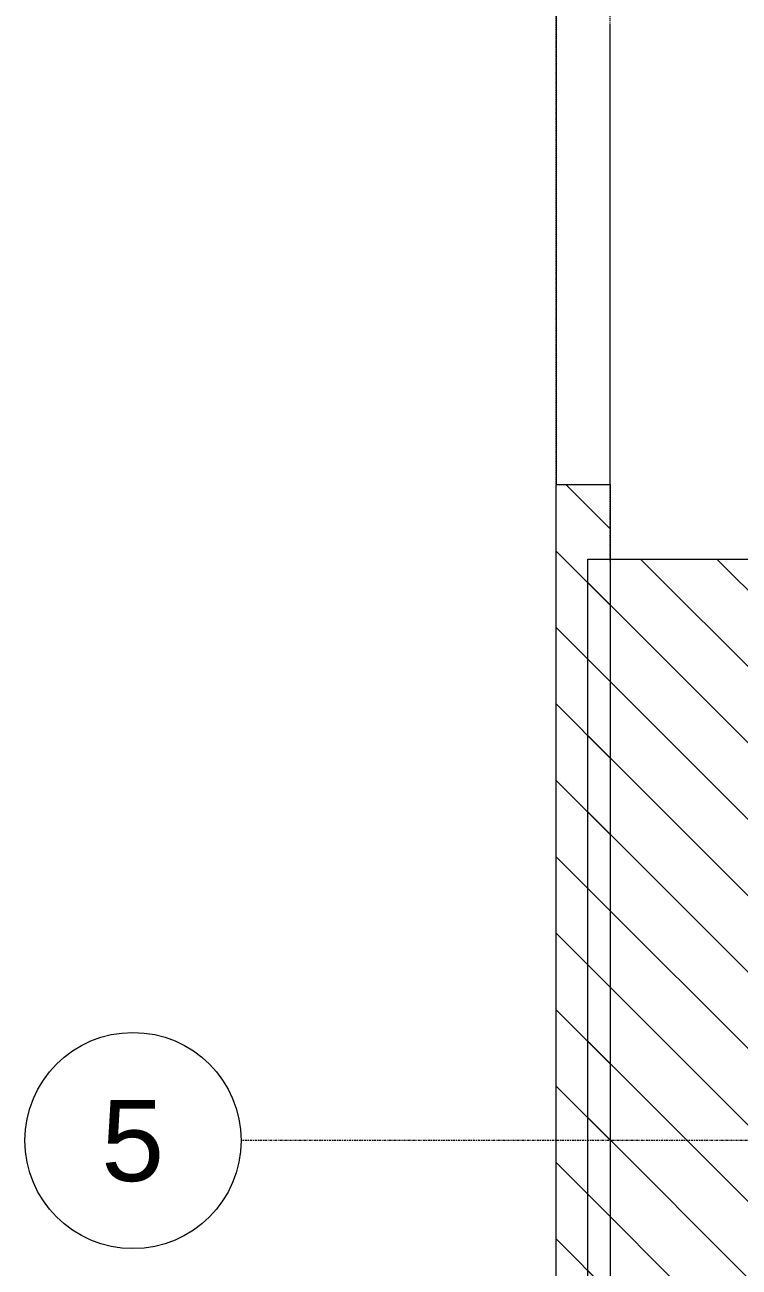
# Model space of a CAD drawing. Header units: inches. Extents: x -956 to 966, y -1111 to 895.
# Drawn here: x -955.8 to -876.5, y -243.3 to -105.4 of the extents above; entities that cross this region are included whole.
import ezdxf

# ---------------------------------------------------------------- set-up
doc = ezdxf.new("R2010")
doc.units = ezdxf.units.IN
doc.header["$MEASUREMENT"] = 0
doc.linetypes.add('Grid Line 1_4_', pattern=[0.4375, 0.25, -0.0625, 0.0625, -0.0625])
doc.linetypes.add('Overhead', pattern=[0.15625, 0.09375, -0.0625])
for name, color, linetype, lineweight in [('A-GENM', 13, 'Continuous', 13), ('A-WALL', 113, 'Continuous', 13), ('A-WALL-PATT', 111, 'Continuous', 13), ('S-GRID', 1, 'Continuous', 9), ('S-GRID-IDEN', 1, 'Continuous', 9)]:
    doc.layers.add(name, color=color, linetype=linetype, lineweight=lineweight)
doc.styles.add('Arial', font='arial.ttf', dxfattribs={"height": 9})
pattern_1 = [(135, (0, 0), (-4.24264, -4.24264), [])]

# ---------------------------------------------------------------- blocks, each defined once
blk = doc.blocks.new('Opening-Elliptical Arch - Exterior Window Arch-3211843-7TH FLOOR TELECOM OVERHEAD ROUTING PLAN')
at = {"layer": 'A-GENM', "linetype": 'Overhead', "lineweight": 9}
for p, q in [((-68.82, 3), (68.18, 3)), ((-68.82, -3), (68.18, -3))]:
    blk.add_line(p, q, dxfattribs=at)
blk = doc.blocks.new('Grid - Grid Head - Circle-20770-7TH FLOOR TELECOM OVERHEAD ROUTING PLAN')
at = {"layer": 'S-GRID-IDEN', "color": 9}
blk.add_circle((0, 0), 0.125, dxfattribs=at)

msp = doc.modelspace()

# ---------------------------------------------------------------- hatches: boundary and pattern name
at = {"layer": 'A-WALL-PATT', "lineweight": 9}
h = msp.add_hatch(dxfattribs=at)
h.set_pattern_fill('FP1_1', color=9, style=0, pattern_type=2)
h.set_pattern_definition(pattern_1)
h.paths.add_polyline_path([(-896.85, -546.62), (-890.85, -546.62), (-890.85, -405.15), (-896.85, -405.15), (-896.85, -480.22)], flags=0)
h.paths.add_polyline_path([(-890.85, -285.21), (-890.85, -156.4), (-896.85, -156.4), (-896.85, -285.21)], flags=0)
h.paths.add_polyline_path([(-896.85, -36.46), (-890.85, -36.46), (-890.85, 92.35), (-896.85, 92.35), (-896.85, -4.95)], flags=0)
h.paths.add_polyline_path([(-896.85, 212.29), (-890.85, 212.29), (-890.85, 341.1), (-896.85, 341.1), (-896.85, 232.68)], flags=0)
h.paths.add_polyline_path([(-896.85, 461.04), (-890.85, 461.04), (-890.85, 589.85), (-896.85, 589.85), (-896.85, 470.31)], flags=0)
h.paths.add_polyline_path([(-890.85, 709.79), (-890.85, 837.38), (-896.85, 837.38), (-896.85, 709.79)], flags=0)
h = msp.add_hatch(dxfattribs=at)
h.set_pattern_fill('FP1_1', color=9, style=0, pattern_type=2)
h.set_pattern_definition(pattern_1)
h.paths.add_polyline_path([(-858.64, -553.12), (-853.35, -553.12), (-853.35, -413.43), (-893.35, -413.43), (-893.35, -553.12)], flags=0)
h.paths.add_polyline_path([(-858.64, -276.93), (-853.35, -276.93), (-853.35, -164.68), (-893.35, -164.68), (-893.35, -276.93)], flags=0)
h.paths.add_polyline_path([(-858.64, -28.18), (-853.35, -28.18), (-853.35, 84.07), (-893.35, 84.07), (-893.35, -28.18)], flags=0)
h.paths.add_polyline_path([(-893.35, 220.57), (-853.35, 220.57), (-853.35, 332.82), (-893.35, 332.82), (-893.35, 232.68)], flags=0)
h.paths.add_polyline_path([(-853.35, 469.32), (-853.35, 581.57), (-893.35, 581.57), (-893.35, 469.32), (-858.64, 469.32)], flags=0)
h.paths.add_polyline_path([(-858.64, 718.07), (-853.35, 718.07), (-853.35, 797.38), (-893.35, 797.38), (-893.35, 718.07)], flags=0)

# ---------------------------------------------------------------- linework, layer by layer
at = {"layer": 'A-WALL', "color": 53, "lineweight": 20}
for p, q in [((-896.85, -285.21), (-896.85, -156.4)), ((-896.85, -156.4), (-890.85, -156.4)), ((-890.85, -156.4), (-890.85, -285.21)), ((-893.35, -276.93), (-893.35, -164.68)), ((-893.35, -164.68), (-853.35, -164.68))]:
    msp.add_line(p, q, dxfattribs=at)
at = {"layer": 'A-WALL', "color": 9, "lineweight": 9, "flags": 128}
for points in [[(-896.85, -102.04), (-896.85, -107.62), (-896.85, -113.12), (-896.85, -118.51), (-896.85, -123.74), (-896.85, -128.8), (-896.85, -133.64), (-896.85, -138.22), (-896.85, -142.53), (-896.85, -146.53), (-896.85, -150.19), (-896.85, -153.48), (-896.85, -156.4)], [(-890.85, -156.4), (-890.85, -153.48), (-890.85, -150.19), (-890.85, -146.53), (-890.85, -142.53), (-890.85, -138.22), (-890.85, -133.64), (-890.85, -128.8), (-890.85, -123.74), (-890.85, -118.51), (-890.85, -113.12), (-890.85, -107.62), (-890.85, -105.38)]]:
    msp.add_lwpolyline(points, dxfattribs=at)
at = {"layer": 'S-GRID', "linetype": 'Grid Line 1_4_'}
msp.add_line((965.79, -229.24), (-931.82, -229.24), dxfattribs=at)

# ---------------------------------------------------------------- block references
at = {"layer": 'A-GENM', "color": 9, "lineweight": 9, "rotation": 89.99999999999991}
msp.add_blockref('Opening-Elliptical Arch - Exterior Window Arch-3211843-7TH FLOOR TELECOM OVERHEAD ROUTING PLAN', (-893.85, -96.11), dxfattribs=at)
at = {"layer": 'S-GRID-IDEN', "color": 9, "xscale": 95.99999999999994, "yscale": 95.99999999999994, "zscale": 95.99999999999994, "rotation": 89.99999999999982}
msp.add_blockref('Grid - Grid Head - Circle-20770-7TH FLOOR TELECOM OVERHEAD ROUTING PLAN', (-943.82, -229.24), dxfattribs=at)

# ---------------------------------------------------------------- texts
at = {"layer": 'S-GRID-IDEN', "insert": (-947.35, -224.74), "char_height": 9, "width": 8.484, "attachment_point": 1, "style": 'Arial'}
msp.add_mtext('5', dxfattribs=at)

doc.saveas('drawing.dxf')
